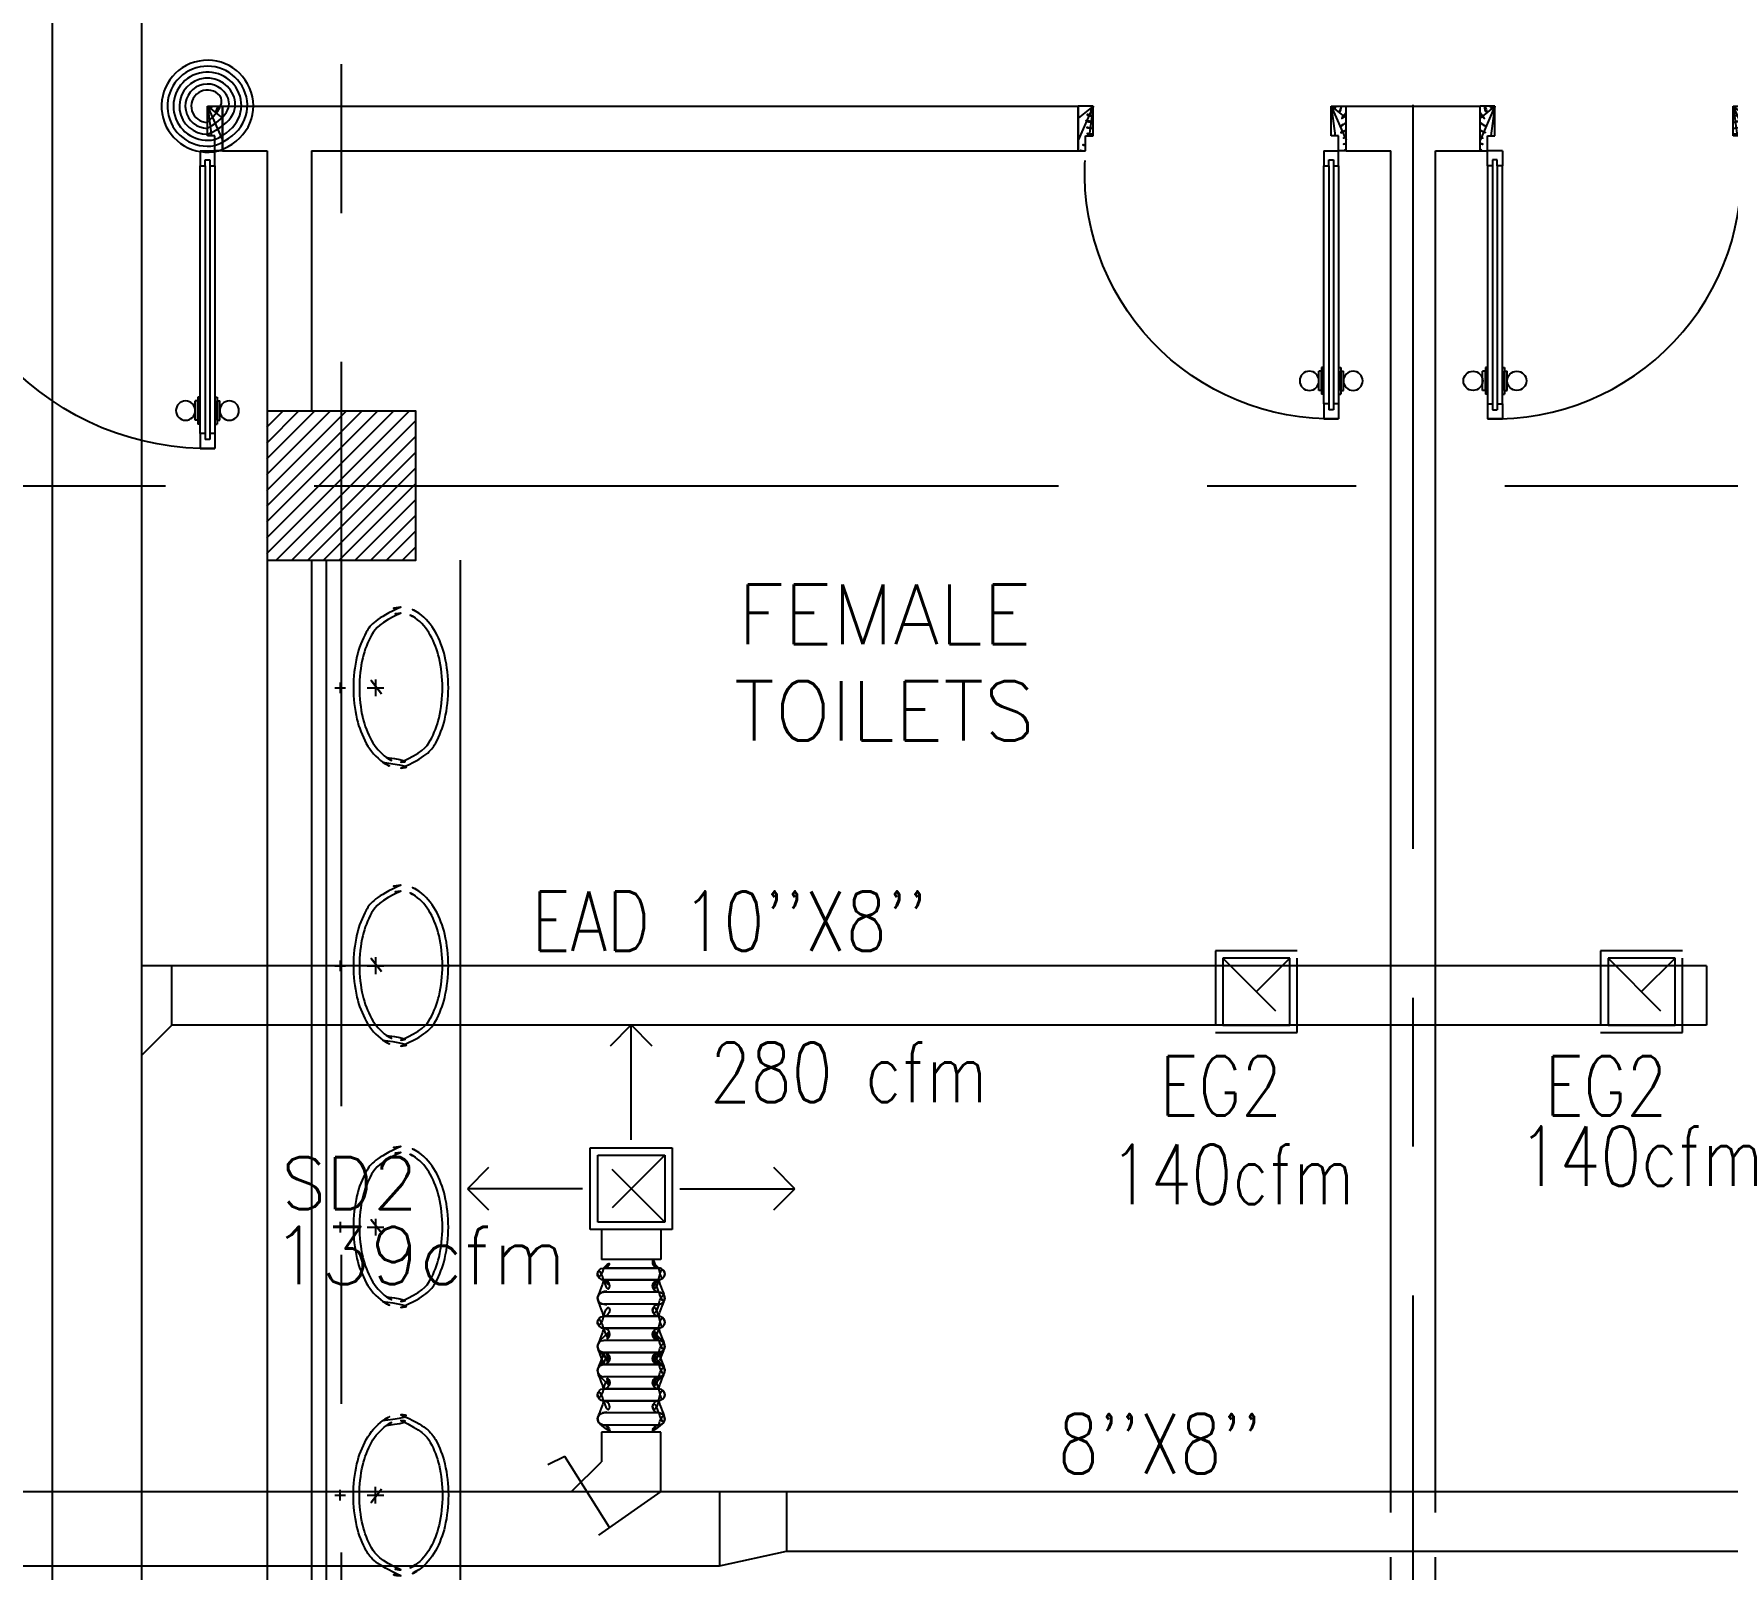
# Model space of a CAD drawing. Extents: x 417866230.2 to 417866327.8, y 43498045.5 to 43498135.4.
# Drawn here: x 417866290 to 417866295.69, y 43498096.68 to 43498101.84 of the extents above; entities that cross this region are included whole.
import ezdxf
from ezdxf.enums import TextEntityAlignment as Align

# ---------------------------------------------------------------- set-up
doc = ezdxf.new("R2010")
doc.units = 0
doc.header["$MEASUREMENT"] = 0
doc.linetypes.add('CENTERX2', pattern=[4, 2.5, -0.5, 0.5, -0.5])
doc.linetypes.add('HIDDEN', pattern=[0.375, 0.25, -0.125])
doc.layers.get('0').update_dxf_attribs({"linetype": 'CONTINUOUS'})
for name, color, linetype in [('AXES', 11, 'CENTERX2'), ('COL', 9, 'CONTINUOUS'), ('DOOR', 9, 'CONTINUOUS'), ('DUCT', 6, 'CONTINUOUS'), ('EXDUCT', 10, 'CONTINUOUS'), ('FIX', 9, 'CONTINUOUS'), ('HAT', 12, 'CONTINUOUS'), ('M-AC-FLEX', 3, 'CONTINUOUS'), ('M-EGU.', 2, 'CONTINUOUS'), ('RM-NAME', 9, 'CONTINUOUS'), ('SCD', 2, 'CONTINUOUS'), ('WALL', 4, 'CONTINUOUS')]:
    doc.layers.add(name, color=color, linetype=linetype)
doc.styles.add('ROMANS', font='ROMANS.shx', dxfattribs={"width": 0.6})

# ---------------------------------------------------------------- blocks, each defined once
blk = doc.blocks.new('A$C24ED45A6')
at = {"layer": 'DOOR', "color": 0, "linetype": 'ByBlock'}
for p, q in [((925, 1100), (925, 1150)), ((925, 1150), (975, 1150)), ((975, 1150), (925, 1150)), ((975, 1100), (975, 1150)), ((942, 1100), (925, 1100)), ((942, 1100), (942, 1120)), ((958, 1120), (942, 1120)), ((958, 1100), (958, 1120)), ((975, 1100), (958, 1100)), ((908.8, 1055), (908.8, 990.2)), ((917.8, 1055), (908.8, 1055)), ((917.8, 977.6), (917.8, 1067.6)), ((925, 1067.6), (917.8, 1067.6)), ((917.8, 1055), (917.8, 990.2)), ((975, 1067.6), (982.2, 1067.6)), ((982.2, 977.6), (982.2, 1067.6)), ((982.2, 1055), (982.2, 990.2)), ((982.2, 1055), (991.2, 1055)), ((991.2, 1055), (991.2, 990.2)), ((917.8, 990.2), (908.8, 990.2)), ((925, 977.6), (917.8, 977.6)), ((975, 977.6), (982.2, 977.6)), ((982.2, 990.2), (991.2, 990.2)), ((925, 150), (925, 200)), ((925, 200), (942, 200)), ((942, 200), (942, 180)), ((942, 180), (958, 180)), ((958, 180), (958, 200)), ((958, 200), (975, 200)), ((975, 200), (975, 150)), ((0, 0), (0, 150)), ((0, 150), (25, 150)), ((25, 150), (25, 100)), ((925, 150), (975, 150)), ((1000, 150), (975, 150)), ((975, 150), (975, 100)), ((1000, 150), (1000, 0)), ((25, 100), (50, 100)), ((50, 100), (50, 0)), ((975, 100), (950, 100)), ((950, 100), (950, 0)), ((50, 0), (0, 0)), ((950, 0), (1000, 0))]:
    blk.add_line(p, q, dxfattribs=at)
at = {"layer": 'DOOR', "linetype": 'ByBlock'}
for p, q in [((925, 1100), (925, 200)), ((942, 200), (942, 1100)), ((958, 200), (958, 1100)), ((975, 200), (975, 1100))]:
    blk.add_line(p, q, dxfattribs=at)
at = {"layer": 'DOOR', "color": 9, "linetype": 'ByBlock'}
for p, q in [((50, 0), (0, 113.7)), ((50, 0), (36.6, 100)), ((950, 0), (1000, 113.7)), ((950, 0), (963.4, 100)), ((50, 0), (0, 40.1)), ((950, 0), (1000, 40.1))]:
    blk.add_line(p, q, dxfattribs=at)
at = {"layer": 'DOOR', "color": 0, "linetype": 'ByBlock'}
for centre in [(876.5, 1022.6), (1023.5, 1022.6)]:
    blk.add_circle(centre, 32.4, dxfattribs=at)
at = {"layer": 'DOOR', "linetype": 'HIDDEN', "ltscale": 0.5}
blk.add_arc((950, 222.5), 927.8, 88.456, 184.4816, dxfattribs=at)
at = {"layer": 'DOOR', "color": 9, "linetype": 'ByBlock'}
for centre, radius, start, end in [((50, 0), 154.4, 103.7142, 108.8947), ((50, 0), 134.4, 100.72, 111.8402), ((950, 0), 134.4, 68.1598, 79.28), ((950, 0), 154.4, 71.1053, 76.2858), ((50, 0), 114.4, 102.6226, 115.9162), ((50, 0), 94.4, 90, 121.9818), ((50, 0), 74.4, 90, 132.2236), ((950, 0), 94.4, 58.0182, 90), ((950, 0), 74.4, 47.7764, 90), ((950, 0), 114.4, 64.0838, 77.3774), ((50, 0), 54.4, 90, 156.7926), ((50, 0), 34.4, 90, 180), ((50, 0), 14.4, 90, 180), ((950, 0), 54.4, 23.2074, 90), ((950, 0), 34.4, 0, 90), ((950, 0), 14.4, 0, 90)]:
    blk.add_arc(centre, radius, start, end, dxfattribs=at)
at = {"layer": 'WALL'}
blk.add_line((1000, 0), (1000, 150), dxfattribs=at)
blk = doc.blocks.new('DOOR90')
at = {"layer": 'DOOR', "color": 7, "linetype": 'ByBlock'}
for p, q in [((-150, 0), (0, 0)), ((-150, 0), (-150, -25)), ((0, -50), (-113.7, 0)), ((0, -50), (-40.1, 0)), ((0, -50), (0, 0)), ((-1000, -25), (-1050, -25)), ((-1050, -75), (-1050, -25)), ((-1050, -25), (-1050, -75)), ((-1000, -42), (-1020, -42)), ((-1020, -42), (-1020, -58)), ((-1000, -25), (-1000, -42)), ((-877.6, -17.8), (-967.6, -17.8)), ((-967.6, -25), (-967.6, -17.8)), ((-955, -8.8), (-890.2, -8.8)), ((-955, -17.8), (-955, -8.8)), ((-955, -17.8), (-890.2, -17.8)), ((-890.2, -17.8), (-890.2, -8.8)), ((-877.6, -25), (-877.6, -17.8)), ((-200, -25), (-150, -25)), ((-200, -42), (-200, -25)), ((-180, -42), (-200, -42)), ((-180, -58), (-180, -42)), ((-150, -25), (-100, -25)), ((-150, -75), (-150, -25)), ((-100, -25), (-100, -50)), ((0, -50), (-100, -36.6)), ((-100, -50), (0, -50)), ((-1000, -75), (-1050, -75)), ((-1000, -58), (-1020, -58)), ((-1000, -58), (-1000, -75)), ((-967.6, -75), (-967.6, -82.2)), ((-877.6, -82.2), (-967.6, -82.2)), ((-955, -82.2), (-890.2, -82.2)), ((-955, -82.2), (-955, -91.2)), ((-955, -91.2), (-890.2, -91.2)), ((-890.2, -82.2), (-890.2, -91.2)), ((-877.6, -75), (-877.6, -82.2)), ((-200, -58), (-180, -58)), ((-200, -75), (-200, -58)), ((-150, -75), (-200, -75)), ((0, -850), (-113.7, -900)), ((-100, -875), (-100, -850)), ((0, -850), (-100, -863.4)), ((-100, -850), (0, -850)), ((0, -850), (-40.1, -900)), ((0, -850), (0, -900)), ((-150, -875), (-100, -875)), ((-150, -900), (-150, -875)), ((-150, -900), (0, -900)), ((0, -900), (-150, -900))]:
    blk.add_line(p, q, dxfattribs=at)
at = {"layer": 'DOOR', "linetype": 'ByBlock'}
for p, q in [((-200, -25), (-1000, -25)), ((-200, -42), (-1000, -42)), ((-200, -58), (-1000, -58)), ((-1000, -75), (-200, -75))]:
    blk.add_line(p, q, dxfattribs=at)
at = {"layer": 'DOOR', "color": 7, "linetype": 'ByBlock'}
for centre in [(-922.6, 23.5), (-922.6, -123.5)]:
    blk.add_circle(centre, 32.4, dxfattribs=at)
for centre, radius, start, end in [((0, -50), 154.4, 161.1053, 166.2858), ((0, -50), 94.4, 148.0182, 180), ((0, -50), 134.4, 158.1598, 169.28), ((0, -50), 114.4, 154.0838, 167.3774), ((0, -50), 74.4, 137.7764, 180), ((0, -50), 54.4, 113.2074, 180), ((0, -50), 34.4, 90, 180), ((0, -50), 14.4, 90, 180), ((0, -850), 94.4, 180, 211.9818), ((0, -850), 74.4, 180, 222.2236), ((0, -850), 54.4, 180, 246.7926), ((0, -850), 34.4, 180, 270), ((0, -850), 14.4, 180, 270), ((0, -850), 154.4, 193.7142, 198.8947), ((0, -850), 134.4, 190.72, 201.8402)]:
    blk.add_arc(centre, radius, start, end, dxfattribs=at)
at = {"layer": 'DOOR', "linetype": 'HIDDEN', "ltscale": 0.5}
blk.add_arc((-222.2, -50), 828.2, 178.2701, 275.003, dxfattribs=at)
blk = doc.blocks.new('RM1')
at = {"layer": 'RM-NAME', "style": 'ROMANS'}
for tag, p in [('ROOMNAME1', (0, 323.8)), ('ROOMNAME2', (0, 0))]:
    blk.add_attdef(tag, text='', height=200, dxfattribs=at).set_placement(p, align=Align.MIDDLE)
blk = doc.blocks.new('*X51')
at = {"color": 0}
for p, q in [((73379.2, 47923.4), (73856.8, 48401)), ((73379.2, 47976.4), (73803.8, 48401)), ((73379.2, 48029.4), (73750.8, 48401)), ((73379.2, 48082.5), (73697.7, 48401)), ((73379.2, 48135.5), (73644.7, 48401)), ((73379.2, 48188.5), (73591.7, 48401)), ((73379.2, 48241.6), (73538.6, 48401)), ((73379.2, 48294.6), (73485.6, 48401)), ((73379.2, 48347.6), (73432.6, 48401)), ((73409.9, 47901), (73879.2, 48370.3)), ((73462.9, 47901), (73879.2, 48317.3)), ((73515.9, 47901), (73879.2, 48264.3)), ((73569, 47901), (73879.2, 48211.2)), ((73622, 47901), (73879.2, 48158.2)), ((73675, 47901), (73879.2, 48105.2)), ((73728.1, 47901), (73879.2, 48052.1)), ((73781.1, 47901), (73879.2, 47999.1)), ((73834.1, 47901), (73879.2, 47946.1))]:
    blk.add_line(p, q, dxfattribs=at)
blk = doc.blocks.new('LAV5')
at = {"layer": 'FIX'}
for p, q in [((-500, -2237.7), (-500, 2237.7)), ((-50, -2237.7), (-50, 2237.7)), ((-215, 1837.2), (-215, 1781)), ((-96, 1827.1), (-96, 1791.3)), ((-186.9, 1809.1), (-243.1, 1809.1)), ((-78.1, 1809.1), (-114, 1809.1)), ((-186.9, 875.4), (-243.1, 875.4)), ((-215, 903.6), (-215, 847.3)), ((-78.1, 875.4), (-114, 875.4)), ((-96, 893.4), (-96, 857.6)), ((-215, 25.6), (-215, -30.6)), ((-96, 15.5), (-96, -20.4)), ((-186.9, -2.5), (-243.1, -2.5)), ((-78.1, -2.5), (-114, -2.5)), ((-186.9, -903.3), (-243.1, -903.3)), ((-215, -931.4), (-215, -875.1)), ((-78.1, -903.3), (-114, -903.3)), ((-96, -921.3), (-96, -885.4)), ((-186.9, -1793.8), (-243.1, -1793.8)), ((-215, -1821.9), (-215, -1765.6)), ((-78.1, -1793.8), (-114, -1793.8)), ((-96, -1811.8), (-96, -1775.9))]:
    blk.add_line(p, q, dxfattribs=at)
for points in [[(-299.9, 2079.6, -0.161202), (-239.5, 2059.7, -0.106192), (-183.7, 1996, -0.070492), (-152.3, 1914.4, -0.056762), (-140.3, 1809.1, -0.056762), (-152.3, 1703.8, -0.070492), (-183.7, 1622.3, -0.106192), (-239.5, 1558.6, -0.161202), (-299.9, 1538.6, -0.161202), (-360.2, 1558.6, -0.106192), (-416, 1622.3, -0.070492), (-447.4, 1703.8, -0.056762), (-459.4, 1809.1, -0.056762), (-447.4, 1914.4, -0.070492), (-416, 1996, -0.106192), (-360.2, 2059.7, -0.161202)], [(-299.9, 2059.6, -0.161202), (-251.5, 2043.6, -0.106192), (-201.2, 1986.3, -0.070492), (-171.8, 1909.9, -0.056762), (-160.3, 1809.1, -0.056762), (-171.8, 1708.3, -0.070492), (-201.2, 1632, -0.106192), (-251.5, 1574.6, -0.161202), (-299.9, 1558.6, -0.161202), (-348.3, 1574.6, -0.106192), (-398.6, 1632, -0.070492), (-428, 1708.3, -0.056762), (-439.4, 1809.1, -0.056762), (-428, 1909.9, -0.070492), (-398.6, 1986.3, -0.106192), (-348.3, 2043.6, -0.161202)], [(-299.9, 1145.9, -0.161202), (-239.5, 1126, -0.106192), (-183.7, 1062.3, -0.070492), (-152.3, 980.7, -0.056762), (-140.3, 875.4, -0.056762), (-152.3, 770.2, -0.070492), (-183.7, 688.6, -0.106192), (-239.5, 624.9, -0.161202), (-299.9, 604.9, -0.161202), (-360.2, 624.9, -0.106192), (-416, 688.6, -0.070492), (-447.4, 770.2, -0.056762), (-459.4, 875.4, -0.056762), (-447.4, 980.7, -0.070492), (-416, 1062.3, -0.106192), (-360.2, 1126, -0.161202)], [(-299.9, 1125.9, -0.161202), (-251.5, 1109.9, -0.106192), (-201.2, 1052.6, -0.070492), (-171.8, 976.2, -0.056762), (-160.3, 875.4, -0.056762), (-171.8, 774.7, -0.070492), (-201.2, 698.3, -0.106192), (-251.5, 641, -0.161202), (-299.9, 624.9, -0.161202), (-348.3, 641, -0.106192), (-398.6, 698.3, -0.070492), (-428, 774.7, -0.056762), (-439.4, 875.4, -0.056762), (-428, 976.2, -0.070492), (-398.6, 1052.6, -0.106192), (-348.3, 1109.9, -0.161202)], [(-299.9, 268, -0.161202), (-239.5, 248, -0.106192), (-183.7, 184.4, -0.070492), (-152.3, 102.8, -0.056762), (-140.3, -2.5, -0.056762), (-152.3, -107.8, -0.070492), (-183.7, -189.4, -0.106192), (-239.5, -253, -0.161202), (-299.9, -273, -0.161202), (-360.2, -253, -0.106192), (-416, -189.4, -0.070492), (-447.4, -107.8, -0.056762), (-459.4, -2.5, -0.056762), (-447.4, 102.8, -0.070492), (-416, 184.4, -0.106192), (-360.2, 248, -0.161202)], [(-299.9, 248, -0.161202), (-251.5, 232, -0.106192), (-201.2, 174.6, -0.070492), (-171.8, 98.3, -0.056762), (-160.3, -2.5, -0.056762), (-171.8, -103.3, -0.070492), (-201.2, -179.6, -0.106192), (-251.5, -237, -0.161202), (-299.9, -253, -0.161202), (-348.3, -237, -0.106192), (-398.6, -179.6, -0.070492), (-428, -103.3, -0.056762), (-439.4, -2.5, -0.056762), (-428, 98.3, -0.070492), (-398.6, 174.6, -0.106192), (-348.3, 232, -0.161202)], [(-299.9, -1173.8, 0.161202), (-239.5, -1153.8, 0.106192), (-183.7, -1090.1, 0.070492), (-152.3, -1008.5, 0.056762), (-140.3, -903.3, 0.056762), (-152.3, -798, 0.070492), (-183.7, -716.4, 0.106192), (-239.5, -652.7, 0.161202), (-299.9, -632.8, 0.161202), (-360.2, -652.7, 0.106192), (-416, -716.4, 0.070492), (-447.4, -798, 0.056762), (-459.4, -903.3, 0.056762), (-447.4, -1008.5, 0.070492), (-416, -1090.1, 0.106192), (-360.2, -1153.8, 0.161202)], [(-299.9, -1153.8, 0.161202), (-251.5, -1137.7, 0.106192), (-201.2, -1080.4, 0.070492), (-171.8, -1004, 0.056762), (-160.3, -903.3, 0.056762), (-171.8, -802.5, 0.070492), (-201.2, -726.1, 0.106192), (-251.5, -668.8, 0.161202), (-299.9, -652.8, 0.161202), (-348.3, -668.8, 0.106192), (-398.6, -726.1, 0.070492), (-428, -802.5, 0.056762), (-439.4, -903.3, 0.056762), (-428, -1004, 0.070492), (-398.6, -1080.4, 0.106192), (-348.3, -1137.7, 0.161202)], [(-299.9, -2064.3, 0.161202), (-239.5, -2044.3, 0.106192), (-183.7, -1980.6, 0.070492), (-152.3, -1899, 0.056762), (-140.3, -1793.8, 0.056762), (-152.3, -1688.5, 0.070492), (-183.7, -1606.9, 0.106192), (-239.5, -1543.2, 0.161202), (-299.9, -1523.3, 0.161202), (-360.2, -1543.2, 0.106192), (-416, -1606.9, 0.070492), (-447.4, -1688.5, 0.056762), (-459.4, -1793.8, 0.056762), (-447.4, -1899, 0.070492), (-416, -1980.6, 0.106192), (-360.2, -2044.3, 0.161202)], [(-299.9, -2044.3, 0.161202), (-251.5, -2028.2, 0.106192), (-201.2, -1970.9, 0.070492), (-171.8, -1894.5, 0.056762), (-160.3, -1793.8, 0.056762), (-171.8, -1693, 0.070492), (-201.2, -1616.6, 0.106192), (-251.5, -1559.3, 0.161202), (-299.9, -1543.3, 0.161202), (-348.3, -1559.3, 0.106192), (-398.6, -1616.6, 0.070492), (-428, -1693, 0.056762), (-439.4, -1793.8, 0.056762), (-428, -1894.5, 0.070492), (-398.6, -1970.9, 0.106192), (-348.3, -2028.2, 0.161202)]]:
    blk.add_lwpolyline(points, format="xyb", close=True, dxfattribs=at)
at = {"layer": 'FIX', "linetype": 'Continuous'}
for points in [[(-85.9, 1874, 0), (-93, 1870.1, 0), (-101, 1870.7, 0), (-107.5, 1875.5, 0), (-110.3, 1883.1, 0), (-108.6, 1891, 0), (-102.9, 1896.7, 0), (-95, 1898.4, 0), (-87.4, 1895.6, 0), (-82.6, 1889.1, 0), (-82, 1881.1, 0), (-85.9, 1874, 0)], [(-234.9, 1789.2, 0), (-223.4, 1782.3, 0), (-210, 1781.5, 0), (-197.7, 1787, 0), (-189.4, 1797.6, 0), (-186.9, 1810.8, 0), (-191, 1823.7, 0), (-200.5, 1833.2, 0), (-213.3, 1837.2, 0), (-226.6, 1834.8, 0), (-237.2, 1826.5, 0), (-242.7, 1814.2, 0), (-241.9, 1800.8, 0), (-234.9, 1789.2, 0)], [(-108.7, 1796.4, 0), (-113.6, 1805.3, 0), (-112.8, 1815.4, 0), (-106.8, 1823.5, 0), (-97.3, 1827, 0), (-87.4, 1824.9, 0), (-80.3, 1817.7, 0), (-78.1, 1807.8, 0), (-81.7, 1798.4, 0), (-89.8, 1792.3, 0), (-99.8, 1791.6, 0), (-108.7, 1796.4, 0)], [(-85.9, 1724, 0), (-93, 1720.1, 0), (-101, 1720.7, 0), (-107.5, 1725.5, 0), (-110.3, 1733.1, 0), (-108.6, 1741, 0), (-102.9, 1746.7, 0), (-95, 1748.4, 0), (-87.4, 1745.6, 0), (-82.6, 1739.1, 0), (-82, 1731.1, 0), (-85.9, 1724, 0)], [(-85.9, 940.3, 0), (-93, 936.4, 0), (-101, 937, 0), (-107.5, 941.8, 0), (-110.3, 949.4, 0), (-108.6, 957.3, 0), (-102.9, 963, 0), (-95, 964.8, 0), (-87.4, 961.9, 0), (-82.6, 955.5, 0), (-82, 947.4, 0), (-85.9, 940.3, 0)], [(-234.9, 855.5, 0), (-223.4, 848.6, 0), (-210, 847.8, 0), (-197.7, 853.3, 0), (-189.4, 863.9, 0), (-186.9, 877.1, 0), (-191, 890, 0), (-200.5, 899.5, 0), (-213.3, 903.5, 0), (-226.6, 901.1, 0), (-237.2, 892.8, 0), (-242.7, 880.5, 0), (-241.9, 867.1, 0), (-234.9, 855.5, 0)], [(-108.7, 862.7, 0), (-113.6, 871.6, 0), (-112.8, 881.7, 0), (-106.8, 889.8, 0), (-97.3, 893.3, 0), (-87.4, 891.2, 0), (-80.3, 884, 0), (-78.1, 874.2, 0), (-81.7, 864.7, 0), (-89.8, 858.6, 0), (-99.8, 857.9, 0), (-108.7, 862.7, 0)], [(-85.9, 790.3, 0), (-93, 786.4, 0), (-101, 787, 0), (-107.5, 791.8, 0), (-110.3, 799.4, 0), (-108.6, 807.3, 0), (-102.9, 813, 0), (-95, 814.8, 0), (-87.4, 811.9, 0), (-82.6, 805.5, 0), (-82, 797.4, 0), (-85.9, 790.3, 0)], [(-85.9, 62.3, 0), (-93, 58.5, 0), (-101, 59, 0), (-107.5, 63.9, 0), (-110.3, 71.5, 0), (-108.6, 79.4, 0), (-102.9, 85.1, 0), (-95, 86.8, 0), (-87.4, 84, 0), (-82.6, 77.5, 0), (-82, 69.4, 0), (-85.9, 62.3, 0)], [(-234.9, -22.4, 0), (-223.4, -29.4, 0), (-210, -30.2, 0), (-197.7, -24.6, 0), (-189.4, -14.1, 0), (-186.9, -0.8, 0), (-191, 12, 0), (-200.5, 21.6, 0), (-213.3, 25.6, 0), (-226.6, 23.1, 0), (-237.2, 14.8, 0), (-242.7, 2.6, 0), (-241.9, -10.9, 0), (-234.9, -22.4, 0)], [(-108.7, -15.2, 0), (-113.6, -6.3, 0), (-112.8, 3.8, 0), (-106.8, 11.9, 0), (-97.3, 15.4, 0), (-87.4, 13.2, 0), (-80.3, 6.1, 0), (-78.1, -3.8, 0), (-81.7, -13.3, 0), (-89.8, -19.3, 0), (-99.8, -20, 0), (-108.7, -15.2, 0)], [(-85.9, -87.7, 0), (-93, -91.5, 0), (-101, -91, 0), (-107.5, -86.1, 0), (-110.3, -78.5, 0), (-108.6, -70.6, 0), (-102.9, -64.9, 0), (-95, -63.2, 0), (-87.4, -66, 0), (-82.6, -72.5, 0), (-82, -80.6, 0), (-85.9, -87.7, 0)], [(-85.9, -818.1, 0), (-93, -814.2, 0), (-101, -814.8, 0), (-107.5, -819.7, 0), (-110.3, -827.2, 0), (-108.6, -835.1, 0), (-102.9, -840.9, 0), (-95, -842.6, 0), (-87.4, -839.7, 0), (-82.6, -833.3, 0), (-82, -825.2, 0), (-85.9, -818.1, 0)], [(-234.9, -883.4, 0), (-223.4, -876.4, 0), (-210, -875.6, 0), (-197.7, -881.1, 0), (-189.4, -891.7, 0), (-186.9, -905, 0), (-191, -917.8, 0), (-200.5, -927.3, 0), (-213.3, -931.3, 0), (-226.6, -928.9, 0), (-237.2, -920.6, 0), (-242.7, -908.3, 0), (-241.9, -894.9, 0), (-234.9, -883.4, 0)], [(-108.7, -890.6, 0), (-113.6, -899.4, 0), (-112.8, -909.5, 0), (-106.8, -917.6, 0), (-97.3, -921.2, 0), (-87.4, -919, 0), (-80.3, -911.9, 0), (-78.1, -902, 0), (-81.7, -892.5, 0), (-89.8, -886.4, 0), (-99.8, -885.7, 0), (-108.7, -890.6, 0)], [(-85.9, -968.1, 0), (-93, -964.2, 0), (-101, -964.8, 0), (-107.5, -969.7, 0), (-110.3, -977.2, 0), (-108.6, -985.1, 0), (-102.9, -990.9, 0), (-95, -992.6, 0), (-87.4, -989.7, 0), (-82.6, -983.3, 0), (-82, -975.2, 0), (-85.9, -968.1, 0)], [(-85.9, -1708.6, 0), (-93, -1704.7, 0), (-101, -1705.3, 0), (-107.5, -1710.2, 0), (-110.3, -1717.7, 0), (-108.6, -1725.6, 0), (-102.9, -1731.4, 0), (-95, -1733.1, 0), (-87.4, -1730.3, 0), (-82.6, -1723.8, 0), (-82, -1715.7, 0), (-85.9, -1708.6, 0)], [(-234.9, -1773.9, 0), (-223.4, -1766.9, 0), (-210, -1766.1, 0), (-197.7, -1771.6, 0), (-189.4, -1782.2, 0), (-186.9, -1795.5, 0), (-191, -1808.3, 0), (-200.5, -1817.8, 0), (-213.3, -1821.8, 0), (-226.6, -1819.4, 0), (-237.2, -1811.1, 0), (-242.7, -1798.8, 0), (-241.9, -1785.4, 0), (-234.9, -1773.9, 0)], [(-108.7, -1781.1, 0), (-113.6, -1790, 0), (-112.8, -1800, 0), (-106.8, -1808.1, 0), (-97.3, -1811.7, 0), (-87.4, -1809.5, 0), (-80.3, -1802.4, 0), (-78.1, -1792.5, 0), (-81.7, -1783, 0), (-89.8, -1777, 0), (-99.8, -1776.2, 0), (-108.7, -1781.1, 0)], [(-85.9, -1858.6, 0), (-93, -1854.7, 0), (-101, -1855.3, 0), (-107.5, -1860.2, 0), (-110.3, -1867.7, 0), (-108.6, -1875.6, 0), (-102.9, -1881.4, 0), (-95, -1883.1, 0), (-87.4, -1880.3, 0), (-82.6, -1873.8, 0), (-82, -1865.7, 0), (-85.9, -1858.6, 0)]]:
    blk.add_polyline3d(points, dxfattribs=at)

msp = doc.modelspace()

# ---------------------------------------------------------------- linework, layer by layer
at = {"layer": 'AXES'}
for p, q in [((417866291.0369, 43498046.2382), (417866291.0369, 43498134.7153)), ((417866294.6369, 43498063.1021), (417866294.6369, 43498121.6721)), ((417866230.9454, 43498100.3221), (417866300.0369, 43498100.3221))]:
    msp.add_line(p, q, dxfattribs=at)
at = {"layer": 'COL'}
msp.add_lwpolyline([(417866290.7869, 43498100.5721), (417866290.7869, 43498100.0721), (417866291.2869, 43498100.0721), (417866291.2869, 43498100.5721)], close=True, dxfattribs=at)
at = {"layer": 'DUCT'}
for p, q in [((417866292.1103, 43498097.1434), (417866291.9103, 43498097.1434)), ((417866291.9103, 43498097.1434), (417866291.9103, 43498097.0434)), ((417866292.1103, 43498096.9434), (417866292.1103, 43498097.1434)), ((417866291.787, 43498097.0615), (417866291.7305, 43498097.0327)), ((417866291.787, 43498097.0615), (417866291.787, 43498097.0615)), ((417866291.9371, 43498096.8222), (417866291.787, 43498097.0615)), ((417866291.8103, 43498096.9434), (417866291.9103, 43498097.0434)), ((417866285.2632, 43498096.9435), (417866297.2453, 43498096.9435)), ((417866292.1103, 43498096.9434), (417866291.9004, 43498096.7964)), ((417866292.307, 43498096.9435), (417866292.307, 43498096.6935)), ((417866292.5315, 43498096.9435), (417866292.5315, 43498096.7435)), ((417866292.307, 43498096.6935), (417866292.5315, 43498096.7435)), ((417866292.5315, 43498096.7435), (417866297.2453, 43498096.7435)), ((417866285.1263, 43498096.6935), (417866292.307, 43498096.6935))]:
    msp.add_line(p, q, dxfattribs=at)
at = {"layer": 'EXDUCT', "linetype": 'Continuous'}
for p, q in [((417866290.0667, 43498094.3919), (417866290.0667, 43498104.3592)), ((417866290.3667, 43498094.3919), (417866290.3667, 43498104.3592)), ((417866295.6221, 43498098.7096), (417866290.3667, 43498098.7096)), ((417866290.4667, 43498098.5096), (417866290.4667, 43498098.7096)), ((417866295.6221, 43498098.7096), (417866295.6221, 43498098.5096)), ((417866290.4667, 43498098.5096), (417866290.3667, 43498098.4097)), ((417866295.6221, 43498098.5096), (417866290.4667, 43498098.5096))]:
    msp.add_line(p, q, dxfattribs=at)
at = {"layer": 'M-AC-FLEX', "color": 11}
for p, q in [((417866291.9174, 43498097.6943), (417866292.1025, 43498097.6943)), ((417866291.9174, 43498097.6943), (417866292.1025, 43498097.6943)), ((417866291.9174, 43498097.6943), (417866292.1025, 43498097.6943)), ((417866291.9174, 43498097.6943), (417866292.1025, 43498097.6943)), ((417866292.1028, 43498097.6943), (417866291.9177, 43498097.6943)), ((417866292.1028, 43498097.6943), (417866291.9177, 43498097.6943)), ((417866292.1028, 43498097.6943), (417866291.9177, 43498097.6943)), ((417866292.1028, 43498097.6943), (417866291.9177, 43498097.6943)), ((417866291.9174, 43498097.6543), (417866292.1025, 43498097.6543)), ((417866291.9174, 43498097.6543), (417866292.1025, 43498097.6543)), ((417866291.9174, 43498097.6543), (417866292.1025, 43498097.6543)), ((417866291.9174, 43498097.6543), (417866292.1025, 43498097.6543)), ((417866292.1028, 43498097.6543), (417866291.9177, 43498097.6543)), ((417866292.1028, 43498097.6543), (417866291.9177, 43498097.6543)), ((417866292.1028, 43498097.6543), (417866291.9177, 43498097.6543)), ((417866292.1028, 43498097.6543), (417866291.9177, 43498097.6543)), ((417866292.1028, 43498097.6135), (417866291.9177, 43498097.6135)), ((417866292.1028, 43498097.6135), (417866291.9177, 43498097.6135)), ((417866292.1028, 43498097.5728), (417866291.9177, 43498097.5728)), ((417866292.1028, 43498097.5728), (417866291.9177, 43498097.5728)), ((417866291.9174, 43498097.5321), (417866292.1025, 43498097.5321)), ((417866291.9174, 43498097.5321), (417866292.1025, 43498097.5321)), ((417866292.1028, 43498097.5321), (417866291.9177, 43498097.5321)), ((417866292.1028, 43498097.5321), (417866291.9177, 43498097.5321)), ((417866291.9174, 43498097.4921), (417866292.1025, 43498097.4921)), ((417866291.9174, 43498097.4921), (417866292.1025, 43498097.4921)), ((417866292.1028, 43498097.4921), (417866291.9177, 43498097.4921)), ((417866292.1028, 43498097.4921), (417866291.9177, 43498097.4921)), ((417866292.1028, 43498097.4513), (417866291.9177, 43498097.4513)), ((417866292.1028, 43498097.4513), (417866291.9177, 43498097.4513)), ((417866292.1028, 43498097.4513), (417866291.9177, 43498097.4513)), ((417866292.1028, 43498097.4513), (417866291.9177, 43498097.4513)), ((417866291.9174, 43498097.4106), (417866292.1025, 43498097.4106)), ((417866291.9174, 43498097.4106), (417866292.1025, 43498097.4106)), ((417866292.1028, 43498097.4106), (417866291.9177, 43498097.4106)), ((417866292.1028, 43498097.4106), (417866291.9177, 43498097.4106)), ((417866292.1028, 43498097.4106), (417866291.9177, 43498097.4106)), ((417866292.1028, 43498097.4106), (417866291.9177, 43498097.4106)), ((417866292.1028, 43498097.4106), (417866291.9177, 43498097.4106)), ((417866292.1028, 43498097.4106), (417866291.9177, 43498097.4106)), ((417866291.9174, 43498097.3698), (417866292.1025, 43498097.3698)), ((417866291.9174, 43498097.3698), (417866292.1025, 43498097.3698)), ((417866292.1028, 43498097.3699), (417866291.9177, 43498097.3699)), ((417866292.1028, 43498097.3699), (417866291.9177, 43498097.3699)), ((417866292.1028, 43498097.3699), (417866291.9177, 43498097.3699)), ((417866292.1028, 43498097.3699), (417866291.9177, 43498097.3699)), ((417866292.1028, 43498097.3699), (417866291.9177, 43498097.3699)), ((417866292.1028, 43498097.3699), (417866291.9177, 43498097.3699)), ((417866292.1028, 43498097.3291), (417866291.9177, 43498097.3291)), ((417866292.1028, 43498097.3291), (417866291.9177, 43498097.3291)), ((417866292.1028, 43498097.3291), (417866291.9177, 43498097.3291)), ((417866292.1028, 43498097.3291), (417866291.9177, 43498097.3291)), ((417866291.9174, 43498097.2884), (417866292.1025, 43498097.2884)), ((417866291.9174, 43498097.2884), (417866292.1025, 43498097.2884)), ((417866292.1028, 43498097.2884), (417866291.9177, 43498097.2884)), ((417866292.1028, 43498097.2884), (417866291.9177, 43498097.2884)), ((417866291.9174, 43498097.2484), (417866292.1025, 43498097.2484)), ((417866291.9174, 43498097.2484), (417866292.1025, 43498097.2484)), ((417866292.1028, 43498097.2484), (417866291.9177, 43498097.2484)), ((417866292.1028, 43498097.2484), (417866291.9177, 43498097.2484)), ((417866292.1028, 43498097.2076), (417866291.9177, 43498097.2076)), ((417866292.1028, 43498097.2076), (417866291.9177, 43498097.2076)), ((417866292.1028, 43498097.1669), (417866291.9177, 43498097.1669)), ((417866292.1028, 43498097.1669), (417866291.9177, 43498097.1669))]:
    msp.add_line(p, q, dxfattribs=at)
at = {"layer": 'M-AC-FLEX'}
for points in [[(417866291.9177, 43498097.6543, -0.999838), (417866291.917, 43498097.6943)], [(417866291.9177, 43498097.6943, 0.999838), (417866291.917, 43498097.6543)], [(417866291.9177, 43498097.6943, 0.999838), (417866291.917, 43498097.6543)], [(417866291.9177, 43498097.6543, -0.999838), (417866291.917, 43498097.6943)], [(417866291.9177, 43498097.6943, 0.999838), (417866291.917, 43498097.6543)], [(417866291.9177, 43498097.6543, -0.999838), (417866291.917, 43498097.6943)], [(417866291.9177, 43498097.6543, -0.999838), (417866291.917, 43498097.6943)], [(417866291.9177, 43498097.6943, 0.999838), (417866291.917, 43498097.6543)], [(417866291.9177, 43498097.6943, -0.00451), (417866291.9174, 43498097.6943, 0.008922), (417866291.9167, 43498097.6943)], [(417866291.9174, 43498097.6943, 0.008922), (417866291.9167, 43498097.6943)], [(417866291.9174, 43498097.6943, 0.008922), (417866291.9167, 43498097.6943)], [(417866291.9177, 43498097.6943, -0.00451), (417866291.9174, 43498097.6943, 0.008922), (417866291.9167, 43498097.6943)], [(417866291.917, 43498097.6943, -0.004461), (417866291.9174, 43498097.6943)], [(417866291.917, 43498097.6943, -0.004461), (417866291.9174, 43498097.6943)], [(417866291.917, 43498097.6943, -0.004461), (417866291.9174, 43498097.6943)], [(417866291.917, 43498097.6943, -0.004461), (417866291.9174, 43498097.6943)], [(417866291.9177, 43498097.6943, 0.548762), (417866291.9362, 43498097.7233, 0.548762)], [(417866291.9177, 43498097.6943, 0.547704), (417866291.9362, 43498097.7232, 0.547704)], [(417866292.0844, 43498097.7233, 0.548762), (417866292.1028, 43498097.6943)], [(417866292.1028, 43498097.6943, -0.548762), (417866292.0844, 43498097.7233, -0.548762)], [(417866292.0843, 43498097.7232, 0.547704), (417866292.1028, 43498097.6943)], [(417866292.1021, 43498097.6543, -0.00451), (417866292.1025, 43498097.6543, 1.018005), (417866292.1025, 43498097.6943)], [(417866292.1021, 43498097.6943, 0.00451), (417866292.1025, 43498097.6943, -1.018005), (417866292.1025, 43498097.6543)], [(417866292.1021, 43498097.6943, 0.00451), (417866292.1025, 43498097.6943, -1.018005), (417866292.1025, 43498097.6543)], [(417866292.1021, 43498097.6543, -0.00451), (417866292.1025, 43498097.6543, 1.018005), (417866292.1025, 43498097.6943)], [(417866291.9177, 43498097.6543, -1), (417866291.9177, 43498097.6135, 1), (417866291.9177, 43498097.5728)], [(417866291.9283, 43498097.6165, -0.136926), (417866291.9177, 43498097.6135, 1), (417866291.9177, 43498097.5728)], [(417866291.9177, 43498097.5321, 1), (417866291.9177, 43498097.5728, -1), (417866291.9177, 43498097.6135)], [(417866291.9283, 43498097.5699, 0.136926), (417866291.9177, 43498097.5728, -1), (417866291.9177, 43498097.6135)], [(417866291.9174, 43498097.6543, -0.008922), (417866291.9167, 43498097.6543)], [(417866291.9177, 43498097.6543, 0.00451), (417866291.9174, 43498097.6543, -0.008922), (417866291.9167, 43498097.6543)], [(417866291.9177, 43498097.6543, 0.00451), (417866291.9174, 43498097.6543, -0.008922), (417866291.9167, 43498097.6543)], [(417866291.9174, 43498097.6543, -0.008922), (417866291.9167, 43498097.6543)], [(417866291.917, 43498097.6543, 0.004461), (417866291.9174, 43498097.6543)], [(417866291.917, 43498097.6543, 0.004461), (417866291.9174, 43498097.6543)], [(417866291.917, 43498097.6543, 0.004461), (417866291.9174, 43498097.6543)], [(417866291.917, 43498097.6543, 0.004461), (417866291.9174, 43498097.6543)], [(417866291.9177, 43498097.6543, -0.548762), (417866291.9362, 43498097.6253, -0.548762)], [(417866292.1028, 43498097.6135, -1), (417866292.1028, 43498097.6543)], [(417866292.1028, 43498097.6543, 1), (417866292.1028, 43498097.6135, -1), (417866292.1028, 43498097.5728)], [(417866292.0844, 43498097.6253, -0.548762), (417866292.1028, 43498097.6543)], [(417866292.1028, 43498097.6543, 0.548762), (417866292.0844, 43498097.6253, 0.548762)], [(417866292.1028, 43498097.5321, -1), (417866292.1028, 43498097.5728, 1), (417866292.1028, 43498097.6135)], [(417866292.0923, 43498097.6165, 0.136926), (417866292.1028, 43498097.6135, -1), (417866292.1028, 43498097.5728)], [(417866292.0923, 43498097.5699, -0.136926), (417866292.1028, 43498097.5728, 1), (417866292.1028, 43498097.6135)], [(417866292.1028, 43498097.6135, -1), (417866292.1028, 43498097.5728)], [(417866292.1028, 43498097.5728, 1), (417866292.1028, 43498097.6135)], [(417866292.1028, 43498097.5728, 1), (417866292.1028, 43498097.6135)], [(417866292.1028, 43498097.6135, -1), (417866292.1028, 43498097.5728)], [(417866292.1028, 43498097.5728, 1), (417866292.1028, 43498097.5321)], [(417866291.9177, 43498097.5321, 0.999838), (417866291.917, 43498097.4921)], [(417866291.9177, 43498097.4921, -0.999838), (417866291.917, 43498097.5321)], [(417866291.9177, 43498097.4921, -0.999838), (417866291.917, 43498097.5321)], [(417866291.9177, 43498097.5321, 0.999838), (417866291.917, 43498097.4921)], [(417866291.9174, 43498097.5321, 0.008922), (417866291.9167, 43498097.5321)], [(417866291.9177, 43498097.5321, -0.00451), (417866291.9174, 43498097.5321, 0.008922), (417866291.9167, 43498097.5321)], [(417866291.917, 43498097.5321, -0.004461), (417866291.9174, 43498097.5321)], [(417866291.917, 43498097.5321, -0.004461), (417866291.9174, 43498097.5321)], [(417866292.1021, 43498097.5321, 0.00451), (417866292.1025, 43498097.5321, -1.018005), (417866292.1025, 43498097.4921)], [(417866292.1021, 43498097.4921, -0.00451), (417866292.1025, 43498097.4921, 1.018005), (417866292.1025, 43498097.5321)], [(417866291.9177, 43498097.4921, -1), (417866291.9177, 43498097.4513, 1), (417866291.9177, 43498097.4106)], [(417866291.936, 43498097.4807, -0.554927), (417866291.9177, 43498097.4513, 1), (417866291.9177, 43498097.4106)], [(417866291.9177, 43498097.3699, 1), (417866291.9177, 43498097.4106, -1), (417866291.9177, 43498097.4513)], [(417866291.936, 43498097.3813, 0.554927), (417866291.9177, 43498097.4106, -1), (417866291.9177, 43498097.4513)], [(417866291.9177, 43498097.4921, 0.00451), (417866291.9174, 43498097.4921, -0.008922), (417866291.9167, 43498097.4921)], [(417866291.9174, 43498097.4921, -0.008922), (417866291.9167, 43498097.4921)], [(417866291.917, 43498097.4921, 0.004461), (417866291.9174, 43498097.4921)], [(417866291.917, 43498097.4921, 0.004461), (417866291.9174, 43498097.4921)], [(417866292.1028, 43498097.4513, -1), (417866292.1028, 43498097.4921)], [(417866292.1028, 43498097.4921, 1), (417866292.1028, 43498097.4513, -1), (417866292.1028, 43498097.4106)], [(417866292.1028, 43498097.4513, -0.554927), (417866292.0845, 43498097.4807, -0.554927)], [(417866292.0845, 43498097.4807, 0.554927), (417866292.1028, 43498097.4513, -1), (417866292.1028, 43498097.4106)], [(417866292.1028, 43498097.3699, -1), (417866292.1028, 43498097.4106, 1), (417866292.1028, 43498097.4513)], [(417866292.0845, 43498097.3813, -0.554927), (417866292.1028, 43498097.4106, 1), (417866292.1028, 43498097.4513)], [(417866292.1028, 43498097.4513, -1), (417866292.1028, 43498097.4106)], [(417866292.1028, 43498097.4106, 1), (417866292.1028, 43498097.4513)], [(417866292.1028, 43498097.4106, 1), (417866292.1028, 43498097.4513)], [(417866292.1028, 43498097.4513, -1), (417866292.1028, 43498097.4106)], [(417866291.9177, 43498097.4106, -1), (417866291.9177, 43498097.3699, 1), (417866291.9177, 43498097.3291)], [(417866291.936, 43498097.3992, -0.554927), (417866291.9177, 43498097.3699, 1), (417866291.9177, 43498097.3291)], [(417866291.9177, 43498097.4106, -0.314352), (417866291.8987, 43498097.4234, -0.314352)], [(417866291.8987, 43498097.4234, 0.304577), (417866291.917, 43498097.4106)], [(417866291.9177, 43498097.4106, 0.00451), (417866291.9174, 43498097.4106, -0.008922), (417866291.9167, 43498097.4106)], [(417866291.9174, 43498097.4106, -0.008922), (417866291.9167, 43498097.4106)], [(417866291.9169, 43498097.4106, 0.001808), (417866291.917, 43498097.4106)], [(417866291.9177, 43498097.4106, -0.01069), (417866291.9169, 43498097.4106, -0.01069)], [(417866291.917, 43498097.4106, 0.004461), (417866291.9174, 43498097.4106)], [(417866291.917, 43498097.4106, 0.004461), (417866291.9174, 43498097.4106)], [(417866292.1028, 43498097.4106, 1), (417866292.1028, 43498097.3699)], [(417866292.1028, 43498097.4106, 0.554927), (417866292.0845, 43498097.3813, 0.554927)], [(417866292.1028, 43498097.3699, -1), (417866292.1028, 43498097.4106)], [(417866292.1028, 43498097.4106, 1), (417866292.1028, 43498097.3699, -1), (417866292.1028, 43498097.3291)], [(417866292.1028, 43498097.3699, -0.554927), (417866292.0845, 43498097.3992, -0.554927)], [(417866292.0845, 43498097.3992, 0.554927), (417866292.1028, 43498097.3699, -1), (417866292.1028, 43498097.3291)], [(417866292.1021, 43498097.4106, -0.00451), (417866292.1025, 43498097.4106, 0.314382), (417866292.1215, 43498097.4234, 0.314382)], [(417866292.1032, 43498097.4106, -0.008975), (417866292.1025, 43498097.4106)], [(417866291.936, 43498097.2998, 0.554927), (417866291.9177, 43498097.3291, -1), (417866291.9177, 43498097.3699)], [(417866291.9177, 43498097.2884, 1), (417866291.9177, 43498097.3291, -1), (417866291.9177, 43498097.3699)], [(417866291.9177, 43498097.3699, 0.314352), (417866291.8987, 43498097.3571, 0.314352)], [(417866291.8987, 43498097.3571, -0.304577), (417866291.917, 43498097.3699)], [(417866291.9177, 43498097.3699, -0.00451), (417866291.9174, 43498097.3698, 0.008922), (417866291.9167, 43498097.3698)], [(417866291.9174, 43498097.3698, 0.008922), (417866291.9167, 43498097.3698)], [(417866291.9169, 43498097.3698, -0.001808), (417866291.917, 43498097.3699)], [(417866291.9177, 43498097.3699, 0.01069), (417866291.9169, 43498097.3698, 0.01069)], [(417866291.917, 43498097.3699, -0.004461), (417866291.9174, 43498097.3698)], [(417866291.917, 43498097.3699, -0.004461), (417866291.9174, 43498097.3698)], [(417866292.0845, 43498097.2998, -0.554927), (417866292.1028, 43498097.3291, 1), (417866292.1028, 43498097.3699)], [(417866292.1028, 43498097.2884, -1), (417866292.1028, 43498097.3291, 1), (417866292.1028, 43498097.3699)], [(417866292.1028, 43498097.3291, 0.554927), (417866292.0845, 43498097.2998, 0.554927)], [(417866292.1028, 43498097.3291, 1), (417866292.1028, 43498097.2884)], [(417866292.1021, 43498097.3699, 0.00451), (417866292.1025, 43498097.3698, -0.314382), (417866292.1215, 43498097.3571, -0.314382)], [(417866292.1032, 43498097.3698, 0.008975), (417866292.1025, 43498097.3698)], [(417866292.1028, 43498097.3291, 1), (417866292.1028, 43498097.3699)], [(417866292.1028, 43498097.3699, -1), (417866292.1028, 43498097.3291)], [(417866292.1028, 43498097.3699, -1), (417866292.1028, 43498097.3291)], [(417866292.1028, 43498097.3291, 1), (417866292.1028, 43498097.3699)], [(417866291.9177, 43498097.2484, -0.999838), (417866291.917, 43498097.2884)], [(417866291.9177, 43498097.2884, 0.999838), (417866291.917, 43498097.2484)], [(417866291.9177, 43498097.2884, 0.999838), (417866291.917, 43498097.2484)], [(417866291.9177, 43498097.2484, -0.999838), (417866291.917, 43498097.2884)], [(417866291.9177, 43498097.2884, -0.00451), (417866291.9174, 43498097.2884, 0.008922), (417866291.9167, 43498097.2884)], [(417866291.9174, 43498097.2884, 0.008922), (417866291.9167, 43498097.2884)], [(417866291.917, 43498097.2884, -0.004461), (417866291.9174, 43498097.2884)], [(417866291.917, 43498097.2884, -0.004461), (417866291.9174, 43498097.2884)], [(417866292.1021, 43498097.2484, -0.00451), (417866292.1025, 43498097.2484, 1.018005), (417866292.1025, 43498097.2884)], [(417866292.1021, 43498097.2884, 0.00451), (417866292.1025, 43498097.2884, -1.018005), (417866292.1025, 43498097.2484)], [(417866291.9177, 43498097.2484, -1), (417866291.9177, 43498097.2076, 1), (417866291.9177, 43498097.1669)], [(417866291.9174, 43498097.2484, -0.008922), (417866291.9167, 43498097.2484)], [(417866291.9177, 43498097.2484, 0.00451), (417866291.9174, 43498097.2484, -0.008922), (417866291.9167, 43498097.2484)], [(417866291.917, 43498097.2484, 0.004461), (417866291.9174, 43498097.2484)], [(417866291.917, 43498097.2484, 0.004461), (417866291.9174, 43498097.2484)], [(417866292.1028, 43498097.2076, -1), (417866292.1028, 43498097.2484)], [(417866292.1028, 43498097.2484, 1), (417866292.1028, 43498097.2076, -1), (417866292.1028, 43498097.1669)], [(417866291.9283, 43498097.2106, -0.136926), (417866291.9177, 43498097.2076, 1), (417866291.9177, 43498097.1669)], [(417866291.9283, 43498097.1639, 0.136926), (417866291.9177, 43498097.1669, -1), (417866291.9177, 43498097.2076)], [(417866291.9381, 43498097.1457, 0.426667), (417866291.9177, 43498097.1669, -1), (417866291.9177, 43498097.2076)], [(417866292.0825, 43498097.1457, -0.426667), (417866292.1028, 43498097.1669, 1), (417866292.1028, 43498097.2076)], [(417866292.0923, 43498097.2106, 0.136926), (417866292.1028, 43498097.2076, -1), (417866292.1028, 43498097.1669)], [(417866292.0923, 43498097.1639, -0.136926), (417866292.1028, 43498097.1669, 1), (417866292.1028, 43498097.2076)], [(417866292.1028, 43498097.1669, 1), (417866292.1028, 43498097.2076)], [(417866292.1028, 43498097.2076, -1), (417866292.1028, 43498097.1669)], [(417866292.1028, 43498097.2076, -1), (417866292.1028, 43498097.1669)], [(417866292.1028, 43498097.1669, 1), (417866292.1028, 43498097.2076)], [(417866291.9381, 43498097.1457, 0.120351), (417866291.9362, 43498097.1551)], [(417866292.0844, 43498097.1551, 0.120351), (417866292.0825, 43498097.1457, 0.120351)], [(417866292.0825, 43498097.1457, -0.120351), (417866292.0844, 43498097.1551)]]:
    msp.add_lwpolyline(points, format="xyb", dxfattribs=at)
at = {"layer": 'M-EGU.', "linetype": 'HIDDEN'}
for p, q in [((417866294.2479, 43498098.7603), (417866293.9729, 43498098.7603)), ((417866293.9729, 43498098.7603), (417866293.9729, 43498098.4853)), ((417866294.2479, 43498098.4853), (417866294.2479, 43498098.7603)), ((417866295.2669, 43498098.7603), (417866295.2669, 43498098.4853)), ((417866295.5419, 43498098.7603), (417866295.2669, 43498098.7603)), ((417866295.5419, 43498098.4853), (417866295.5419, 43498098.7603)), ((417866293.9979, 43498098.7353), (417866294.2229, 43498098.5103)), ((417866295.2919, 43498098.7353), (417866295.5169, 43498098.5103)), ((417866293.9729, 43498098.4853), (417866294.2479, 43498098.4853)), ((417866295.2669, 43498098.4853), (417866295.5419, 43498098.4853)), ((417866292.1228, 43498097.8482), (417866291.8978, 43498098.0732)), ((417866292.1228, 43498098.0732), (417866291.8978, 43498097.8482)), ((417866291.8978, 43498097.8482), (417866291.8978, 43498098.0732)), ((417866291.8978, 43498098.0732), (417866292.1228, 43498098.0732)), ((417866292.1228, 43498098.0732), (417866292.1228, 43498097.8482)), ((417866292.1228, 43498097.8482), (417866291.8978, 43498097.8482))]:
    msp.add_line(p, q, dxfattribs=at)
at = {"layer": 'M-EGU.'}
for p, q in [((417866294.2229, 43498098.7353), (417866293.9979, 43498098.7353)), ((417866293.9979, 43498098.7353), (417866293.9979, 43498098.5103)), ((417866294.2229, 43498098.5103), (417866294.2229, 43498098.7353)), ((417866295.2919, 43498098.7353), (417866295.2919, 43498098.5103)), ((417866295.5169, 43498098.7353), (417866295.2919, 43498098.7353)), ((417866295.5169, 43498098.5103), (417866295.5169, 43498098.7353)), ((417866292.0103, 43498098.5107), (417866291.9396, 43498098.44)), ((417866292.081, 43498098.44), (417866292.0103, 43498098.5107)), ((417866292.0103, 43498098.1245), (417866292.0103, 43498098.5107)), ((417866293.9979, 43498098.5103), (417866294.2229, 43498098.5103)), ((417866295.2919, 43498098.5103), (417866295.5169, 43498098.5103)), ((417866291.8728, 43498097.8232), (417866291.8728, 43498098.0982)), ((417866291.8728, 43498098.0982), (417866292.1478, 43498098.0982)), ((417866292.1478, 43498098.0982), (417866292.1478, 43498097.8232)), ((417866291.531, 43498098.0314), (417866291.4603, 43498097.9607)), ((417866292.5603, 43498097.9607), (417866292.4896, 43498098.0314)), ((417866291.4603, 43498097.9607), (417866291.531, 43498097.89)), ((417866291.8465, 43498097.9607), (417866291.4603, 43498097.9607)), ((417866292.1741, 43498097.9607), (417866292.5603, 43498097.9607)), ((417866292.4896, 43498097.89), (417866292.5603, 43498097.9607)), ((417866292.1478, 43498097.8232), (417866291.8728, 43498097.8232)), ((417866291.9103, 43498097.8232), (417866291.9103, 43498097.7232)), ((417866292.1103, 43498097.8232), (417866292.1103, 43498097.7232)), ((417866292.1103, 43498097.7232), (417866291.9103, 43498097.7232))]:
    msp.add_line(p, q, dxfattribs=at)
at = {"layer": 'M-EGU.', "color": 2}
for p, q in [((417866294.1104, 43498098.6228), (417866294.2229, 43498098.7353)), ((417866295.4044, 43498098.6228), (417866295.5169, 43498098.7353))]:
    msp.add_line(p, q, dxfattribs=at)
at = {"layer": 'WALL'}
for p, q in [((417866290.6369, 43498101.5971), (417866293.5119, 43498101.5971)), ((417866290.6369, 43498101.4471), (417866290.6369, 43498101.5971)), ((417866293.5119, 43498101.4471), (417866293.5119, 43498101.5971)), ((417866294.4119, 43498101.5971), (417866294.8619, 43498101.5971)), ((417866294.4119, 43498101.4471), (417866294.4119, 43498101.5971)), ((417866294.8619, 43498101.4471), (417866294.8619, 43498101.5971)), ((417866290.6369, 43498101.4471), (417866290.7869, 43498101.4471)), ((417866290.7869, 43498101.4471), (417866290.7869, 43498100.5721)), ((417866290.9369, 43498101.4471), (417866290.9369, 43498100.5721)), ((417866290.9369, 43498101.4471), (417866293.5119, 43498101.4471)), ((417866294.4119, 43498101.4471), (417866294.5619, 43498101.4471)), ((417866294.5619, 43498096.8725), (417866294.5619, 43498101.4471)), ((417866294.7119, 43498096.8725), (417866294.7119, 43498101.4471)), ((417866294.7119, 43498101.4471), (417866294.8619, 43498101.4471)), ((417866290.7869, 43498100.0721), (417866290.7869, 43498094.5721)), ((417866290.9369, 43498100.0721), (417866290.9369, 43498095.7225)), ((417866294.5619, 43498090.8721), (417866294.5619, 43498096.7225)), ((417866294.7119, 43498090.8721), (417866294.7119, 43498096.7225))]:
    msp.add_line(p, q, dxfattribs=at)

# ---------------------------------------------------------------- block references
at = {"layer": 'DOOR', "yscale": 0.0009999999892897904, "zscale": 0.001}
for name, p, xscale, rotation in [('A$C24ED45A6', (417866289.6369, 43498101.5971), -0.001000000047497451, 180), ('DOOR90', (417866294.4119, 43498101.5971), -0.0009999999892897904, 270), ('DOOR90', (417866294.8619, 43498101.5971), 0.0009999999892897904, 90)]:
    msp.add_blockref(name, p, dxfattribs=dict(at, xscale=xscale, rotation=rotation))
at = {"layer": 'HAT', "xscale": 0.001000000047497451, "yscale": 0.0009999999892897904, "zscale": 0.001}
msp.add_blockref('*X51', (417866217.4076, 43498052.1711), dxfattribs=at)
at = {"layer": 'HAT'}
ref = msp.add_blockref('RM1', (417866292.8611, 43498099.5661), dxfattribs=dict(at, xscale=0.001000000047497451, yscale=0.0009999999892897904, zscale=0.001))
ref.add_attrib('ROOMNAME2', 'TOILETS', dxfattribs={"layer": 'RM-NAME', "height": 0.2, "style": 'ROMANS'}).set_placement((417866292.8611, 43498099.5661), align=Align.MIDDLE)
ref.add_attrib('ROOMNAME1', 'FEMALE', dxfattribs={"layer": 'RM-NAME', "height": 0.2, "style": 'ROMANS'}).set_placement((417866292.8611, 43498099.8899), align=Align.MIDDLE)
at = {"layer": 'WALL', "xscale": -0.001, "yscale": 0.001, "zscale": 0.001}
msp.add_blockref('LAV5', (417866290.9368, 43498097.8344), dxfattribs=at)

# ---------------------------------------------------------------- texts
at = {"layer": 'SCD', "style": 'ROMANS', "width": 0.8}
for s, p in [("EAD 10''X8''", (417866291.6758, 43498098.7596)), ('280 cfm', (417866292.2751, 43498098.2515)), ('EG2', (417866293.7852, 43498098.2063)), ('EG2', (417866295.0791, 43498098.2063)), ('140cfm', (417866294.9918, 43498097.9702)), ('140cfm', (417866293.6181, 43498097.9092)), ("8''X8''", (417866293.444, 43498097.0042))]:
    msp.add_text(s, height=0.2, dxfattribs=at).set_placement(p)
at = {"layer": 'SCD', "style": 'ROMANS'}
for s, height, p in [('SD2', 0.175, (417866290.8354, 43498097.8922)), ('139cfm', 0.1925, (417866290.8031, 43498097.6403))]:
    msp.add_text(s, height=height, dxfattribs=at).set_placement(p)

doc.saveas('drawing.dxf')
